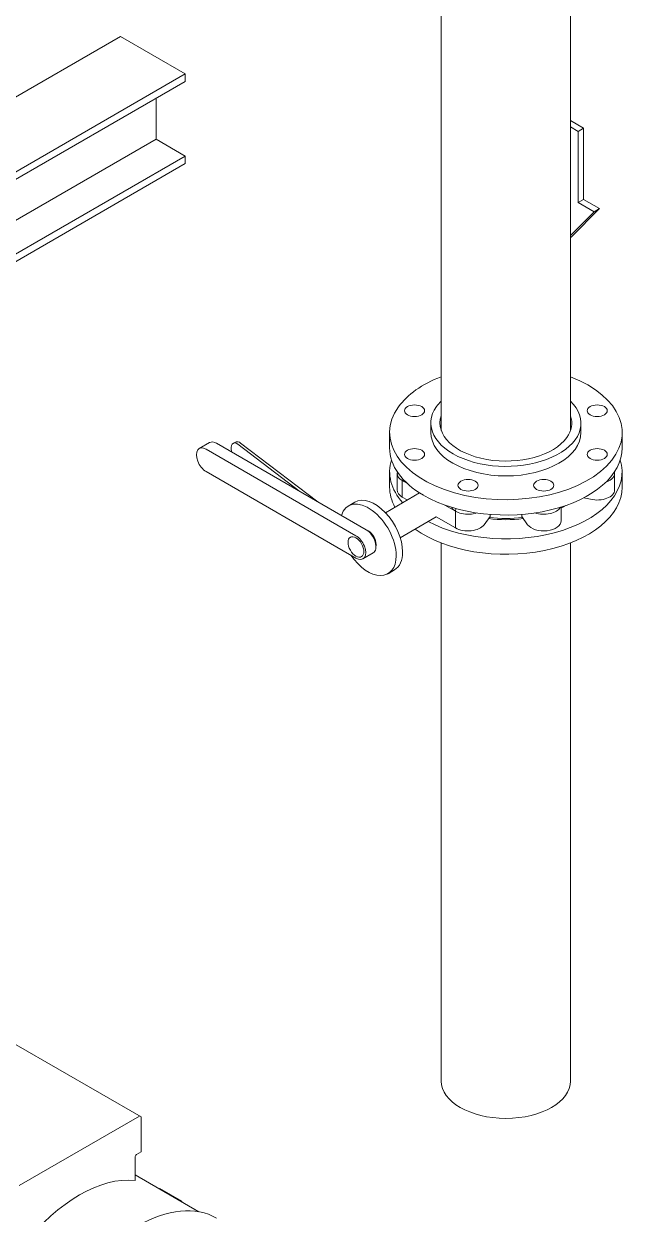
# Model space of a CAD drawing. Header units: millimetres. Extents: x -312439 to 477422, y -331570 to 212570.
# Drawn here: x 352663 to 353484, y 65446 to 67038 of the extents above; entities that cross this region are included whole.
import ezdxf

# ---------------------------------------------------------------- set-up
doc = ezdxf.new("R2010")
doc.units = ezdxf.units.MM

msp = doc.modelspace()

# ---------------------------------------------------------------- linework, layer by layer
at = {"color": 0, "linetype": 'Continuous', "lineweight": 0, "extrusion": (-5.55112e-17, 0.816497, 0.57735)}
for p, q in [((353221.367, 67283.126), (353221.367, 66494.488)), ((353394.446, 67283.126), (353394.446, 66494.488)), ((353394.446, 66908.917), (353411.94, 66898.817)), ((353394.446, 66900.373), (353404.54, 66894.545)), ((353411.94, 66898.817), (353404.54, 66894.545)), ((353404.54, 66894.545), (353404.54, 66799.214)), ((353411.94, 66898.817), (353411.94, 66803.486)), ((353433.313, 66791.146), (353395.329, 66752.99)), ((353411.94, 66803.486), (353404.54, 66799.214)), ((353404.54, 66799.214), (353425.913, 66786.874)), ((353411.94, 66803.486), (353433.313, 66791.146)), ((353433.313, 66791.146), (353425.913, 66786.874)), ((353425.913, 66786.874), (353394.446, 66755.264)), ((353395.329, 66752.99), (353394.446, 66752.48)), ((353207.465, 66491.601), (353207.465, 66504.302)), ((353408.348, 66491.601), (353408.348, 66504.302)), ((353152.344, 66470.998), (353152.344, 66491.601)), ((353463.469, 66470.998), (353463.469, 66491.601)), ((352897.593, 66470.271), (352911.339, 66478.207)), ((353121.031, 66361.537), (352920.528, 66477.297)), ((352943.295, 66477.388), (352946.977, 66479.001)), ((352949.198, 66475.926), (353032.137, 66412.859)), ((353056.246, 66398.94), (352952.88, 66477.54)), ((352906.782, 66469.361), (353107.285, 66353.601)), ((353107.285, 66323.589), (352906.782, 66439.349)), ((353152.344, 66418.591), (353152.344, 66439.194)), ((353162.414, 66436.969), (353162.414, 66414.766)), ((353169.231, 66427.468), (353171.746, 66427.562)), ((353175.511, 66423.842), (353169.231, 66427.468)), ((353169.231, 66427.468), (353169.231, 66405.265)), ((353453.399, 66436.969), (353453.399, 66414.766)), ((353463.469, 66418.591), (353463.469, 66439.194)), ((353192.246, 66410.936), (353146.853, 66384.267)), ((353105.636, 66398.362), (353097.05, 66393.317)), ((353169.231, 66405.265), (353175.971, 66401.374)), ((353240.562, 66386.287), (353226.239, 66394.556)), ((353381.805, 66391.965), (353381.805, 66373.431)), ((353412.398, 66404.462), (353421.22, 66402.352)), ((353214.762, 66378.979), (353166.587, 66350.677)), ((353214.761, 66378.98), (353240.562, 66364.084)), ((353241.012, 66389.912), (353240.562, 66386.287)), ((353240.562, 66386.287), (353240.562, 66364.084)), ((353278.783, 66368.289), (353286.734, 66379.371)), ((353286.734, 66382.02), (353286.734, 66379.371)), ((353329.079, 66379.371), (353329.079, 66382.02)), ((353329.079, 66379.371), (353337.03, 66368.289)), ((353221.367, 65624.063), (353221.367, 66343.958)), ((353394.446, 65624.063), (353394.446, 66343.958)), ((353116.474, 66322.678), (353130.22, 66330.615)), ((353158.834, 66307.812), (353150.248, 66302.768)), ((352819.918, 65575.943), (352652.439, 65672.637)), ((352817.792, 65577.171), (352656.691, 65484.159)), ((352819.918, 65529.301), (352819.918, 65575.943)), ((352811.65, 65491.037), (352811.65, 65522.073)), ((352813.776, 65525.755), (352819.918, 65529.301)), ((352897.044, 65449.209), (352811.65, 65498.512)), ((352844.04, 65479.811), (352844.721, 65480.204)), ((352874.248, 65463.156), (352844.721, 65480.204)), ((352873.568, 65462.764), (352874.248, 65463.156)), ((352874.248, 65462.371), (352874.248, 65463.156))]:
    msp.add_line(p, q, dxfattribs=at)
at = {"color": 3, "linetype": 'Continuous', "lineweight": 0, "extrusion": (-5.55112e-17, 0.816497, 0.57735)}
for p, q in [((349672.139, 65219.984), (352792.291, 67021.405)), ((352878.905, 66971.398), (352792.291, 67021.405)), ((349758.753, 65169.978), (352878.905, 66971.398)), ((352878.905, 66961.397), (352878.905, 66971.398)), ((349767.414, 65164.977), (352878.905, 66961.397)), ((352839.928, 66883.887), (352839.928, 66938.894)), ((350448.155, 65502.996), (352839.928, 66883.887)), ((352878.905, 66861.384), (352839.928, 66883.887)), ((350448.155, 65457.991), (352878.905, 66861.384)), ((352878.905, 66851.383), (352878.905, 66861.384)), ((350448.155, 65447.99), (352878.905, 66851.383))]:
    msp.add_line(p, q, dxfattribs=at)
at = {"color": 0, "linetype": 'Continuous', "lineweight": 0}
for centre, major_axis, ratio, start_param, end_param in [((353307.907, 66491.601), (-155.562, 0), 0.57735027, 5.89048623, 10.40564867), ((353307.907, 66491.601), (-155.562, 0), 0.57735027, 5.3023146, 5.89048623), ((353307.907, 66504.302), (-100.442, 0), 0.57735027, 5.89048623, 9.95718966), ((353307.907, 66504.302), (-100.442, 0), 0.57735027, 5.7507736, 5.89048623), ((353307.907, 66504.302), (-88.193, 0), 0.57735027, 6.08923228, 9.03207888), ((353307.907, 66504.302), (-88.193, 0), 0.57735027, 2.74889357, 3.33554568), ((353307.907, 66491.601), (-100.442, 0), 0.57735027, 0, 3.14159265), ((352906.782, 66454.355), (-9.189, 15.916), 0.57735027, 5.49778714, 8.6393798), ((352920.528, 66462.291), (-9.189, 15.916), 0.57735027, 5.49778714, 6.28318531), ((352949.198, 66463.922), (-5.903, 13.466), 0.49374699, 5.55713401, 7.52806622), ((352952.88, 66465.536), (5.903, -13.466), 0.49374699, 2.41554136, 3.14159265), ((353307.907, 66470.998), (-155.562, 0), 0.57735027, 0, 0.7824175), ((353307.907, 66470.998), (-155.562, 0), 0.57735027, 0.78710212, 3.14159265), ((353307.907, 66439.194), (-155.562, 0), 0.57735027, 6.10519186, 6.76235078), ((353307.907, 66439.194), (-155.562, 0), 0.57735027, 0.8369849, 3.3195861), ((353185.687, 66436.969), (-23.273, 0), 0.57735027, 6.14209881, 7.32295968), ((353430.126, 66436.969), (23.273, 0), 0.57735027, 5.24341093, 6.42427181), ((353307.907, 66418.591), (-155.562, 0), 0.57735027, 0, 0.3041974), ((353185.687, 66414.766), (-23.273, 0), 0.57735027, 0, 0.7854281), ((353307.907, 66418.591), (-155.562, 0), 0.57735027, 0.67591198, 3.14159265), ((353430.126, 66414.766), (23.273, 0), 0.57735027, 4.3196899, 6.28318531), ((353123.649, 66348.042), (26.599, -45.275), 0.58236072, 0.78100179, 3.63062294), ((353132.235, 66353.087), (26.599, -45.275), 0.58236072, 0.78100179, 3.14159265), ((353257.282, 66395.634), (23.273, 0), 0.57735027, 3.44340421, 5.24143388), ((353358.532, 66395.634), (23.273, 0), 0.57735027, 4.18334408, 5.98137375), ((353307.907, 66440.794), (-113.916, 0), 0.57735027, 2.27668138, 2.3492774), ((353307.907, 66440.794), (-113.916, 0), 0.57735027, 1.36486036, 1.7767323), ((353307.907, 66442.394), (-113.916, 0), 0.57735027, 1.37434468, 1.76724798), ((353121.031, 66346.531), (9.189, -15.916), 0.57735027, 0, 2.35619449), ((353123.649, 66348.042), (-7.523, 13.03), 0.57735027, 3.92699082, 5.49778714), ((353257.282, 66373.431), (23.273, 0), 0.57735027, 3.91088252, 5.89048623), ((353358.532, 66373.431), (23.273, 0), 0.57735027, 3.53429174, 6.28318531), ((353107.285, 66338.595), (9.189, -15.916), 0.57735027, 5.49778714, 8.6393798), ((353123.649, 66348.042), (-7.523, 13.03), 0.57735027, 3.70386442, 3.92699082), ((353132.235, 66353.087), (26.599, -45.275), 0.58236072, 0, 0.78100179), ((353123.649, 66348.042), (26.599, -45.275), 0.58236072, 4.82580701, 7.06418709), ((353307.907, 65624.063), (-86.539, 0), 0.57735027, 0, 3.14159265), ((352813.776, 65523.3), (-1.503, -2.604), 0.57735027, 3.92699082, 5.49778714), ((352737.241, 65302.909), (-103.301, -178.922), 0.57735027, 3.39257562, 4.46140601), ((352815.282, 65257.852), (105.522, 182.77), 0.57735027, 0, 0.78539816)]:
    msp.add_ellipse(centre, major_axis=major_axis, ratio=ratio, start_param=start_param, end_param=end_param, dxfattribs=at)
for centre, major_axis in [((353185.687, 66520.829), (-13.474, 0)), ((353430.126, 66520.829), (-13.474, 0)), ((353185.687, 66462.372), (-13.474, 0)), ((353430.126, 66462.372), (-13.474, 0)), ((353257.282, 66421.037), (-13.474, 0)), ((353358.532, 66421.037), (-13.474, 0)), ((353107.285, 66338.595), (-7.523, 13.03))]:
    msp.add_ellipse(centre, major_axis=major_axis, ratio=0.57735027, dxfattribs=at)

doc.saveas('drawing.dxf')
